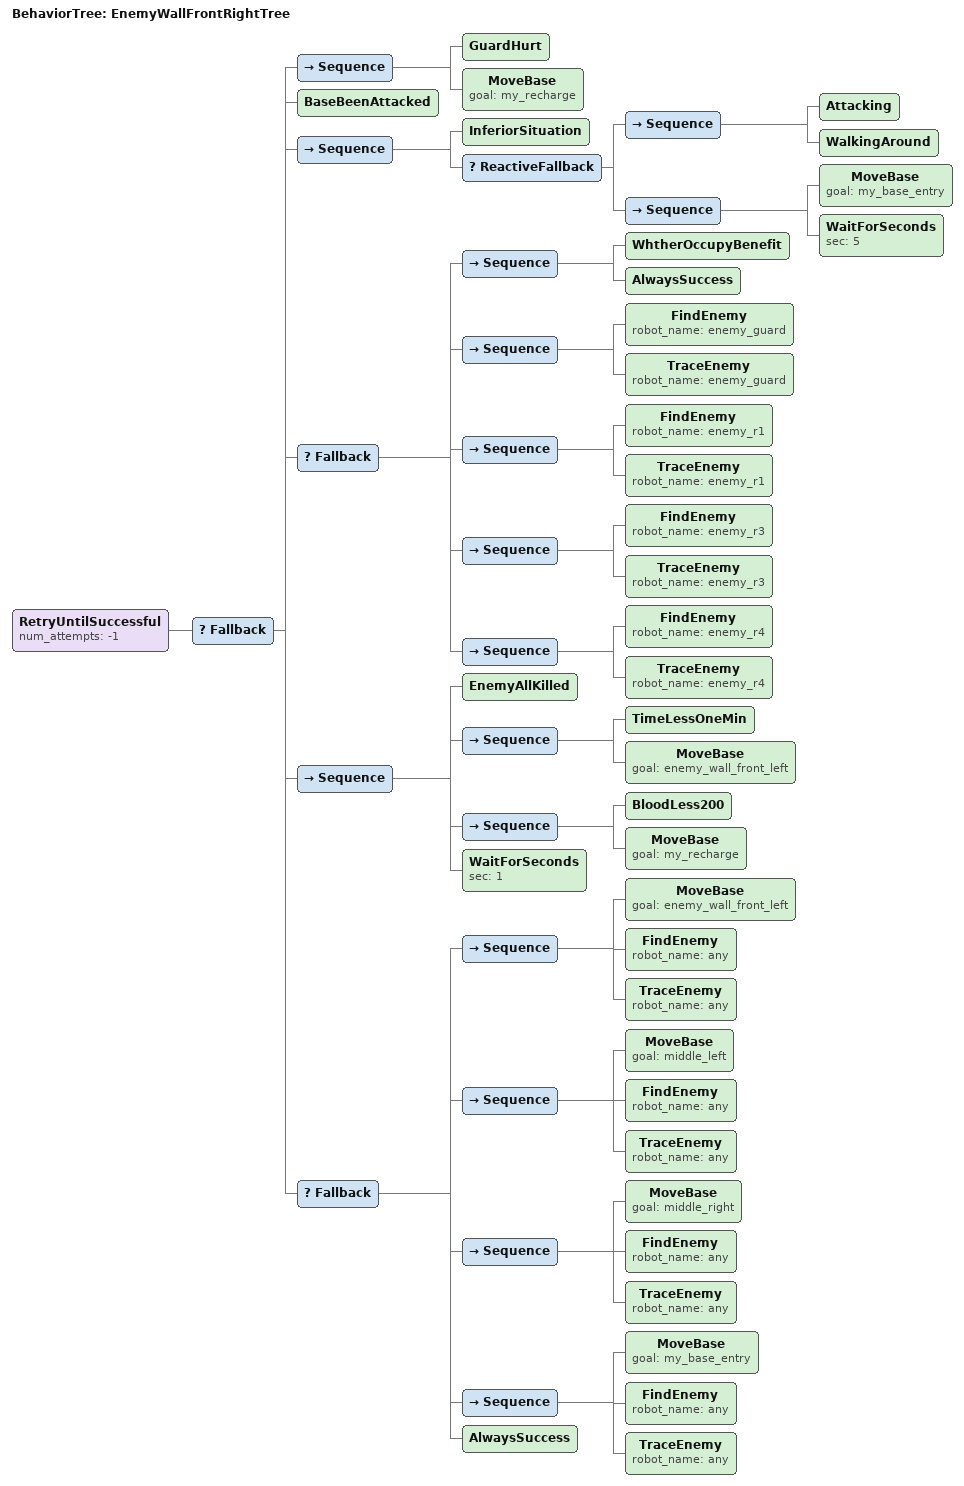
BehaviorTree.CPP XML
<root BTCPP_format="4">

  <BehaviorTree ID="EnemyWallFrontRightTree">
    <RetryUntilSuccessful num_attempts="-1">
      <Fallback>
        <Sequence>
          <GuardHurt/>
          <MoveBase goal="my_recharge"/>
        </Sequence>
        <BaseBeenAttacked/>
        <Sequence>
          <InferiorSituation/>
          <ReactiveFallback>
            <Sequence>
              <Attacking/>
              <WalkingAround/>
            </Sequence>
            <Sequence>
              <MoveBase goal="my_base_entry"/>
              <WaitForSeconds sec="5"/>
            </Sequence>
          </ReactiveFallback>
        </Sequence>
        <Fallback>
          <Sequence>
            <WhtherOccupyBenefit/>
            <AlwaysSuccess/>
          </Sequence>
          <Sequence>
            <FindEnemy robot_name="enemy_guard"/>
            <TraceEnemy robot_name="enemy_guard"/>
          </Sequence>
          <Sequence>
            <FindEnemy robot_name="enemy_r1"/>
            <TraceEnemy robot_name="enemy_r1"/>
          </Sequence>
          <Sequence>
            <FindEnemy robot_name="enemy_r3"/>
            <TraceEnemy robot_name="enemy_r3"/>
          </Sequence>
          <Sequence>
            <FindEnemy robot_name="enemy_r4"/>
            <TraceEnemy robot_name="enemy_r4"/>
          </Sequence>
        </Fallback>
        <Sequence>
          <EnemyAllKilled/>
          <Sequence>
            <TimeLessOneMin/>
            <MoveBase goal="enemy_wall_front_left"/>
          </Sequence>
          <Sequence>
            <BloodLess200/>
            <MoveBase goal="my_recharge"/>
          </Sequence>
          <WaitForSeconds sec="1"/>
        </Sequence>
        <Fallback>
          <Sequence>
            <MoveBase goal="enemy_wall_front_left"/>
            <FindEnemy robot_name="any"/>
            <TraceEnemy robot_name="any"/>
          </Sequence>
          <Sequence>
            <MoveBase goal="middle_left"/>
            <FindEnemy robot_name="any"/>
            <TraceEnemy robot_name="any"/>
          </Sequence>
          <Sequence>
            <MoveBase goal="middle_right"/>
            <FindEnemy robot_name="any"/>
            <TraceEnemy robot_name="any"/>
          </Sequence>
          <Sequence>
            <MoveBase goal="my_base_entry"/>
            <FindEnemy robot_name="any"/>
            <TraceEnemy robot_name="any"/>
          </Sequence>
          <AlwaysSuccess/>
        </Fallback>
      </Fallback>
    </RetryUntilSuccessful>
  </BehaviorTree>

</root>
